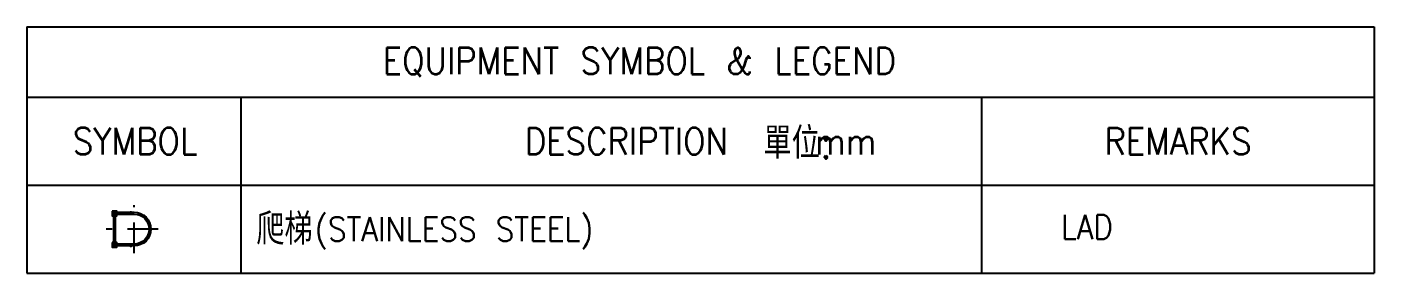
# Model space of a CAD drawing. Header units: millimetres. Extents: x -960 to 39633, y -720 to 12125.
# Drawn here: x 36836 to 39633, y 3530 to 4041 of the extents above; entities that cross this region are included whole.
import ezdxf
from ezdxf.enums import TextEntityAlignment as Align

# ---------------------------------------------------------------- set-up
doc = ezdxf.new("R2010")
doc.units = ezdxf.units.MM
doc.header["$LTSCALE"] = 100
doc.linetypes.add('188K-SM-03-F05-ARCH-PA-Y2257103$0$DASHED', pattern=[19.05, 12.7, -6.35])
doc.layers.add('188K-SM-03-F05-ARCH-PA-Y2257103$0$K-TXT', color=53, linetype='Continuous')
doc.styles.add('188K-SM-03-F05-ARCH-PA-Y2257103$0$Standard', font='txt.shx', dxfattribs={"bigfont": 'chineset.shx'})

# ---------------------------------------------------------------- blocks, each defined once
blk = doc.blocks.new('188K-SM-03-F05-ARCH-PA-Y2257103')
at = {"layer": '188K-SM-03-F05-ARCH-PA-Y2257103$0$K-TXT'}
for p, q in [((36835.7, 4041.1), (36835.7, 3530.1)), ((36835.7, 4041.1), (39633, 4041.1)), ((39633, 4041.1), (39633, 3530.1)), ((36835.7, 3895.1), (39633, 3895.1)), ((37280.7, 3530.1), (37280.7, 3895.1)), ((38818.5, 3530.1), (38818.5, 3895.1)), ((36835.7, 3712.6), (39633, 3712.6)), ((36835.7, 3530.1), (39633, 3530.1))]:
    blk.add_line(p, q, dxfattribs=at)
at = {"layer": '188K-SM-03-F05-ARCH-PA-Y2257103$0$K-TXT', "color": 230, "linetype": '188K-SM-03-F05-ARCH-PA-Y2257103$0$DASHED', "ltscale": 0.05}
for points in [[(37058.2, 3571.4), (37058.2, 3671.4)], [(37108.2, 3621.4), (37000, 3621.4)]]:
    blk.add_lwpolyline(points, dxfattribs=at)
at = {"layer": '188K-SM-03-F05-ARCH-PA-Y2257103$0$K-TXT', "color": 230}
for points in [[(37012.5, 3658.9), (37012.5, 3648.9), (37022.5, 3648.9), (37022.5, 3658.9)], [(37015, 3656.4), (37015, 3651.4), (37020, 3651.4), (37020, 3656.4)], [(37015.3, 3656.1), (37015.3, 3651.7), (37019.7, 3651.7), (37019.7, 3656.1)], [(37015.6, 3651.4), (37015.6, 3591.4), (37019.4, 3591.4), (37019.4, 3651.4)], [(37020, 3656.4), (37020, 3651.4), (37020.4, 3651.4), (37020.4, 3656.4)], [(37049.8, 3656.8), (37049.8, 3656.4), (37052.8, 3656.4), (37052.8, 3656.8)], [(37081.5, 3647.4), (37081.8, 3647.8), (37079.5, 3649.7), (37079.3, 3649.4)], [(37093.2, 3619.9), (37093.6, 3619.9), (37093.6, 3622.9), (37093.2, 3622.9)], [(37012.5, 3593.9), (37012.5, 3583.9), (37022.5, 3583.9), (37022.5, 3593.9)], [(37015, 3591.4), (37015, 3586.4), (37020, 3586.4), (37020, 3591.4)], [(37015.3, 3591.1), (37015.3, 3586.7), (37019.7, 3586.7), (37019.7, 3591.1)], [(37020, 3591.4), (37020, 3586.4), (37020.4, 3586.4), (37020.4, 3591.4)], [(37049.8, 3586.4), (37049.8, 3586), (37052.8, 3586), (37052.8, 3586.4)], [(37081.5, 3595.3), (37081.8, 3595), (37079.5, 3593), (37079.3, 3593.3)]]:
    blk.add_lwpolyline(points, close=True, dxfattribs=at)
for points in [[(37020.4, 3656.4), (37058.2, 3656.4, -1), (37058.2, 3586.4), (37020.4, 3586.4)], [(37020.4, 3652.6), (37058.2, 3652.6, -1), (37058.2, 3590.2), (37020.4, 3590.2)]]:
    blk.add_lwpolyline(points, format="xyb", dxfattribs=at)
at = {"layer": '188K-SM-03-F05-ARCH-PA-Y2257103$0$K-TXT', "style": '188K-SM-03-F05-ARCH-PA-Y2257103$0$Standard', "width": 0.9}
for s, height, p in [('EQUIPMENT SYMBOL & LEGEND', 55, (38107.1, 3968.1)), ('單位:', 65, (38436.2, 3803.9)), ('SYMBOL', 55, (37060.2, 3803.9)), ('DESCRIPTION   mm', 55, (38234.3, 3803.9)), ('REMARKS', 55, (39225.7, 3803.9))]:
    blk.add_text(s, height=height, dxfattribs=at).set_placement(p, align=Align.MIDDLE)
for s, height, p in [('爬梯', 65, (37311.8, 3621.4)), ('   (STAINLESS STEEL)', 50, (37302.8, 3621.4))]:
    blk.add_text(s, height=height, dxfattribs=at).set_placement(p, align=Align.MIDDLE_LEFT)
blk.add_text('LAD', height=50, dxfattribs=at).set_placement((39036.9, 3625.7), align=Align.MIDDLE_CENTER)

msp = doc.modelspace()

# ---------------------------------------------------------------- block references
msp.add_blockref('188K-SM-03-F05-ARCH-PA-Y2257103', (0, 0))

doc.saveas('drawing.dxf')
